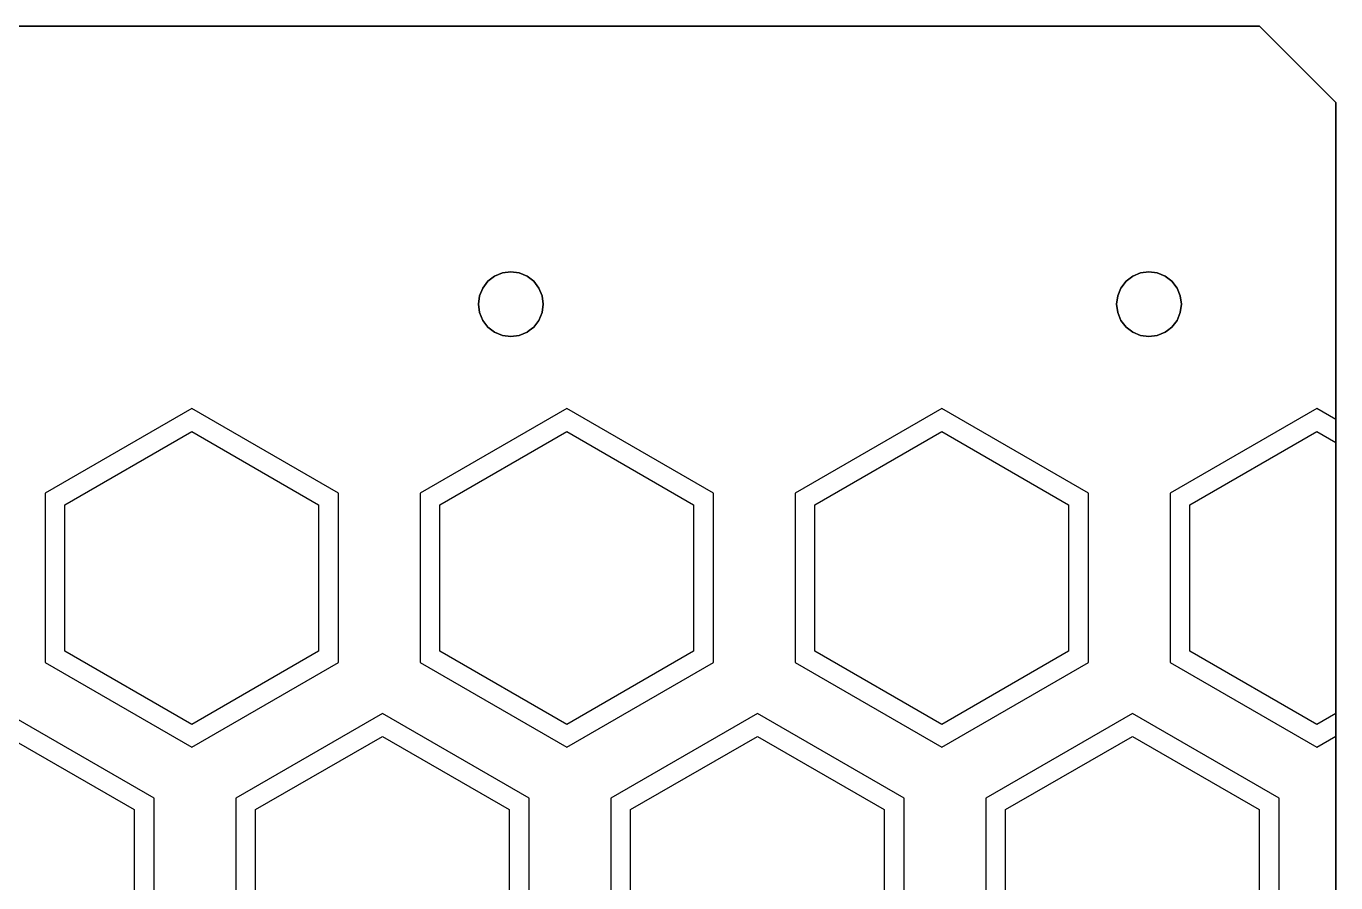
# Model space of a CAD drawing. Header units: metres. Extents: x 0 to 1120, y 0 to 254.
# Drawn here: x 559.3 to 662.3, y 67.4 to 134.9 of the extents above; entities that cross this region are included whole.
import ezdxf

# ---------------------------------------------------------------- set-up
doc = ezdxf.new("R2010")
doc.units = ezdxf.units.M

msp = doc.modelspace()

# ---------------------------------------------------------------- linework, layer by layer
at = {"layer": 'Component#2'}
for p, q in [((488.3, 134.86, -3), (656.3, 134.86, -3)), ((656.3, 134.86), (488.3, 134.86)), ((656.3, 134.86, -3), (662.3, 128.86, -3)), ((656.3, 134.86), (656.3, 134.86, -3)), ((662.3, 128.86), (656.3, 134.86)), ((662.3, 128.86, -3), (662.3, 6, -3)), ((662.3, 128.86, -3), (662.3, 128.86)), ((662.3, 6), (662.3, 128.86)), ((596.13, 115.19), (596.74, 115.44)), ((596.74, 115.44, -3), (596.13, 115.19, -3)), ((596.74, 115.44), (597.4, 115.53)), ((597.4, 115.53, -3), (596.74, 115.44, -3)), ((596.74, 115.44, -3), (596.74, 115.44)), ((597.4, 115.53), (598.06, 115.44)), ((598.06, 115.44, -3), (597.4, 115.53, -3)), ((597.4, 115.53, -3), (597.4, 115.53)), ((598.06, 115.44), (598.68, 115.19)), ((598.68, 115.19, -3), (598.06, 115.44, -3)), ((598.06, 115.44), (598.06, 115.44, -3)), ((646.33, 115.19), (646.94, 115.44)), ((646.94, 115.44, -3), (646.33, 115.19, -3)), ((646.94, 115.44), (647.6, 115.53)), ((647.6, 115.53, -3), (646.94, 115.44, -3)), ((646.94, 115.44), (646.94, 115.44, -3)), ((647.6, 115.53), (648.26, 115.44)), ((648.26, 115.44, -3), (647.6, 115.53, -3)), ((647.6, 115.53, -3), (647.6, 115.53)), ((648.26, 115.44), (648.88, 115.19)), ((648.88, 115.19, -3), (648.26, 115.44, -3)), ((648.26, 115.44), (648.26, 115.44, -3)), ((595.19, 114.25), (595.6, 114.78)), ((595.6, 114.78, -3), (595.19, 114.25, -3)), ((595.6, 114.78), (596.13, 115.19)), ((596.13, 115.19, -3), (595.6, 114.78, -3)), ((595.6, 114.78), (595.6, 114.78, -3)), ((596.13, 115.19), (596.13, 115.19, -3)), ((598.68, 115.19), (599.2, 114.78)), ((599.2, 114.78, -3), (598.68, 115.19, -3)), ((598.68, 115.19), (598.68, 115.19, -3)), ((599.2, 114.78), (599.61, 114.25)), ((599.61, 114.25, -3), (599.2, 114.78, -3)), ((599.2, 114.78), (599.2, 114.78, -3)), ((645.39, 114.25), (645.8, 114.78)), ((645.8, 114.78, -3), (645.39, 114.25, -3)), ((645.8, 114.78), (646.33, 115.19)), ((646.33, 115.19, -3), (645.8, 114.78, -3)), ((645.8, 114.78), (645.8, 114.78, -3)), ((646.33, 115.19, -3), (646.33, 115.19)), ((648.88, 115.19), (649.4, 114.78)), ((649.4, 114.78, -3), (648.88, 115.19, -3)), ((648.88, 115.19, -3), (648.88, 115.19)), ((649.4, 114.78), (649.81, 114.25)), ((649.4, 114.78), (649.4, 114.78, -3)), ((649.81, 114.25, -3), (649.4, 114.78, -3)), ((594.85, 112.98), (594.94, 113.64)), ((594.94, 113.64, -3), (594.85, 112.98, -3)), ((594.94, 113.64), (595.19, 114.25)), ((595.19, 114.25, -3), (594.94, 113.64, -3)), ((594.94, 113.64), (594.94, 113.64, -3)), ((595.19, 114.25, -3), (595.19, 114.25)), ((599.61, 114.25), (599.86, 113.64)), ((599.86, 113.64, -3), (599.61, 114.25, -3)), ((599.61, 114.25, -3), (599.61, 114.25)), ((599.86, 113.64), (599.95, 112.98)), ((599.95, 112.98, -3), (599.86, 113.64, -3)), ((599.86, 113.64, -3), (599.86, 113.64)), ((645.05, 112.98), (645.14, 113.64)), ((645.14, 113.64, -3), (645.05, 112.98, -3)), ((645.14, 113.64), (645.39, 114.25)), ((645.39, 114.25, -3), (645.14, 113.64, -3)), ((645.14, 113.64), (645.14, 113.64, -3)), ((645.39, 114.25, -3), (645.39, 114.25)), ((649.81, 114.25), (650.06, 113.64)), ((650.06, 113.64, -3), (649.81, 114.25, -3)), ((649.81, 114.25, -3), (649.81, 114.25)), ((650.06, 113.64), (650.15, 112.98)), ((650.15, 112.98, -3), (650.06, 113.64, -3)), ((650.06, 113.64), (650.06, 113.64, -3)), ((594.94, 112.32), (594.85, 112.98)), ((594.85, 112.98, -3), (594.94, 112.32, -3)), ((594.85, 112.98, -3), (594.85, 112.98)), ((595.19, 111.7), (594.94, 112.32)), ((594.94, 112.32, -3), (595.19, 111.7, -3)), ((594.94, 112.32), (594.94, 112.32, -3)), ((599.86, 112.32), (599.61, 111.7)), ((599.61, 111.7, -3), (599.86, 112.32, -3)), ((599.95, 112.98), (599.86, 112.32)), ((599.86, 112.32, -3), (599.95, 112.98, -3)), ((599.86, 112.32), (599.86, 112.32, -3)), ((599.95, 112.98), (599.95, 112.98, -3)), ((645.14, 112.32), (645.05, 112.98)), ((645.05, 112.98, -3), (645.14, 112.32, -3)), ((645.05, 112.98, -3), (645.05, 112.98)), ((645.39, 111.7), (645.14, 112.32)), ((645.14, 112.32, -3), (645.39, 111.7, -3)), ((645.14, 112.32), (645.14, 112.32, -3)), ((650.06, 112.32), (649.81, 111.7)), ((649.81, 111.7, -3), (650.06, 112.32, -3)), ((650.15, 112.98), (650.06, 112.32)), ((650.06, 112.32, -3), (650.15, 112.98, -3)), ((650.06, 112.32), (650.06, 112.32, -3)), ((650.15, 112.98, -3), (650.15, 112.98)), ((595.6, 111.18), (595.19, 111.7)), ((595.19, 111.7, -3), (595.6, 111.18, -3)), ((595.19, 111.7, -3), (595.19, 111.7)), ((599.61, 111.7), (599.2, 111.18)), ((599.2, 111.18, -3), (599.61, 111.7, -3)), ((599.61, 111.7), (599.61, 111.7, -3)), ((645.8, 111.18), (645.39, 111.7)), ((645.39, 111.7, -3), (645.8, 111.18, -3)), ((645.39, 111.7, -3), (645.39, 111.7)), ((649.81, 111.7), (649.4, 111.18)), ((649.4, 111.18, -3), (649.81, 111.7, -3)), ((649.81, 111.7, -3), (649.81, 111.7)), ((596.13, 110.77), (595.6, 111.18)), ((595.6, 111.18, -3), (596.13, 110.77, -3)), ((595.6, 111.18), (595.6, 111.18, -3)), ((596.74, 110.52), (596.13, 110.77)), ((596.13, 110.77, -3), (596.74, 110.52, -3)), ((596.13, 110.77, -3), (596.13, 110.77)), ((597.4, 110.43), (596.74, 110.52)), ((596.74, 110.52, -3), (597.4, 110.43, -3)), ((596.74, 110.52), (596.74, 110.52, -3)), ((598.06, 110.52), (597.4, 110.43)), ((597.4, 110.43, -3), (598.06, 110.52, -3)), ((597.4, 110.43, -3), (597.4, 110.43)), ((598.68, 110.77), (598.06, 110.52)), ((598.06, 110.52, -3), (598.68, 110.77, -3)), ((598.06, 110.52, -3), (598.06, 110.52)), ((598.85, 110.91), (598.68, 110.77)), ((598.68, 110.77, -3), (598.85, 110.91, -3)), ((598.68, 110.77), (598.68, 110.77, -3)), ((599.2, 111.18), (598.85, 110.91)), ((598.85, 110.91, -3), (599.2, 111.18, -3)), ((598.85, 110.91, -3), (598.85, 110.91)), ((599.2, 111.18), (599.2, 111.18, -3)), ((646.33, 110.77), (645.8, 111.18)), ((645.8, 111.18, -3), (646.33, 110.77, -3)), ((645.8, 111.18, -3), (645.8, 111.18)), ((646.94, 110.52), (646.33, 110.77)), ((646.33, 110.77, -3), (646.94, 110.52, -3)), ((646.33, 110.77), (646.33, 110.77, -3)), ((647.6, 110.43), (646.94, 110.52)), ((646.94, 110.52, -3), (647.6, 110.43, -3)), ((646.94, 110.52), (646.94, 110.52, -3)), ((648.26, 110.52), (647.6, 110.43)), ((647.6, 110.43, -3), (648.26, 110.52, -3)), ((647.6, 110.43, -3), (647.6, 110.43)), ((648.88, 110.77), (648.26, 110.52)), ((648.26, 110.52, -3), (648.88, 110.77, -3)), ((648.26, 110.52, -3), (648.26, 110.52)), ((649.05, 110.91), (648.88, 110.77)), ((648.88, 110.77, -3), (649.05, 110.91, -3)), ((648.88, 110.77), (648.88, 110.77, -3)), ((649.4, 111.18), (649.05, 110.91)), ((649.05, 110.91, -3), (649.4, 111.18, -3)), ((649.05, 110.91, -3), (649.05, 110.91)), ((649.4, 111.18), (649.4, 111.18, -3)), ((572.3, 104.76, 0.1), (560.76, 98.09, 0.1)), ((583.84, 98.09, 0.1), (572.3, 104.76, 0.1)), ((601.8, 104.76, 0.1), (590.26, 98.09, 0.1)), ((613.34, 98.09, 0.1), (601.8, 104.76, 0.1)), ((631.3, 104.76, 0.1), (619.76, 98.09, 0.1)), ((642.84, 98.09, 0.1), (631.3, 104.76, 0.1)), ((660.8, 104.76, 0.1), (649.26, 98.09, 0.1)), ((662.3, 103.89, 0.1), (660.8, 104.76, 0.1)), ((662.3, 102.09, 0.1), (662.3, 103.89, 0.1)), ((562.32, 97.19, 0.1), (572.3, 102.96, 0.1)), ((572.3, 102.96, 0.1), (582.28, 97.19, 0.1)), ((591.82, 97.19, 0.1), (601.8, 102.96, 0.1)), ((601.8, 102.96, 0.1), (611.78, 97.19, 0.1)), ((621.32, 97.19, 0.1), (631.3, 102.96, 0.1)), ((631.3, 102.96, 0.1), (641.28, 97.19, 0.1)), ((650.82, 97.19, 0.1), (660.8, 102.96, 0.1)), ((660.8, 102.96, 0.1), (662.3, 102.09, 0.1)), ((560.76, 98.09, 0.1), (560.76, 84.77, 0.1)), ((583.84, 84.77, 0.1), (583.84, 98.09, 0.1)), ((590.26, 98.09, 0.1), (590.26, 84.77, 0.1)), ((613.34, 84.77, 0.1), (613.34, 98.09, 0.1)), ((619.76, 98.09, 0.1), (619.76, 84.77, 0.1)), ((642.84, 84.77, 0.1), (642.84, 98.09, 0.1)), ((649.26, 98.09, 0.1), (649.26, 84.77, 0.1)), ((562.32, 85.67, 0.1), (562.32, 97.19, 0.1)), ((582.28, 97.19, 0.1), (582.28, 85.67, 0.1)), ((591.82, 85.67, 0.1), (591.82, 97.19, 0.1)), ((611.78, 97.19, 0.1), (611.78, 85.67, 0.1)), ((621.32, 85.67, 0.1), (621.32, 97.19, 0.1)), ((641.28, 97.19, 0.1), (641.28, 85.67, 0.1)), ((650.82, 85.67, 0.1), (650.82, 97.19, 0.1)), ((572.3, 79.9, 0.1), (562.32, 85.67, 0.1)), ((582.28, 85.67, 0.1), (572.3, 79.9, 0.1)), ((601.8, 79.9, 0.1), (591.82, 85.67, 0.1)), ((611.78, 85.67, 0.1), (601.8, 79.9, 0.1)), ((631.3, 79.9, 0.1), (621.32, 85.67, 0.1)), ((641.28, 85.67, 0.1), (631.3, 79.9, 0.1)), ((660.8, 79.9, 0.1), (650.82, 85.67, 0.1)), ((560.76, 84.77, 0.1), (572.3, 78.1, 0.1)), ((572.3, 78.1, 0.1), (583.84, 84.77, 0.1)), ((590.26, 84.77, 0.1), (601.8, 78.1, 0.1)), ((601.8, 78.1, 0.1), (613.34, 84.77, 0.1)), ((619.76, 84.77, 0.1), (631.3, 78.1, 0.1)), ((631.3, 78.1, 0.1), (642.84, 84.77, 0.1)), ((649.26, 84.77, 0.1), (660.8, 78.1, 0.1)), ((569.34, 74.09, 0.1), (557.8, 80.76, 0.1)), ((587.3, 80.76, 0.1), (575.76, 74.09, 0.1)), ((598.84, 74.09, 0.1), (587.3, 80.76, 0.1)), ((616.8, 80.76, 0.1), (605.26, 74.09, 0.1)), ((628.34, 74.09, 0.1), (616.8, 80.76, 0.1)), ((646.3, 80.76, 0.1), (634.76, 74.09, 0.1)), ((657.84, 74.09, 0.1), (646.3, 80.76, 0.1)), ((662.3, 80.77, 0.1), (660.8, 79.9, 0.1)), ((662.3, 78.97, 0.1), (662.3, 80.77, 0.1)), ((557.8, 78.96, 0.1), (567.78, 73.19, 0.1)), ((577.32, 73.19, 0.1), (587.3, 78.96, 0.1)), ((587.3, 78.96, 0.1), (597.28, 73.19, 0.1)), ((606.82, 73.19, 0.1), (616.8, 78.96, 0.1)), ((616.8, 78.96, 0.1), (626.78, 73.19, 0.1)), ((636.32, 73.19, 0.1), (646.3, 78.96, 0.1)), ((646.3, 78.96, 0.1), (656.28, 73.19, 0.1)), ((660.8, 78.1, 0.1), (662.3, 78.97, 0.1)), ((567.78, 73.19, 0.1), (567.78, 61.67, 0.1)), ((569.34, 60.77, 0.1), (569.34, 74.09, 0.1)), ((575.76, 74.09, 0.1), (575.76, 60.77, 0.1)), ((577.32, 61.67, 0.1), (577.32, 73.19, 0.1)), ((597.28, 73.19, 0.1), (597.28, 61.67, 0.1)), ((598.84, 60.77, 0.1), (598.84, 74.09, 0.1)), ((605.26, 74.09, 0.1), (605.26, 60.77, 0.1)), ((606.82, 61.67, 0.1), (606.82, 73.19, 0.1)), ((626.78, 73.19, 0.1), (626.78, 61.67, 0.1)), ((628.34, 60.77, 0.1), (628.34, 74.09, 0.1)), ((634.76, 74.09, 0.1), (634.76, 60.77, 0.1)), ((636.32, 61.67, 0.1), (636.32, 73.19, 0.1)), ((656.28, 73.19, 0.1), (656.28, 61.67, 0.1)), ((657.84, 60.77, 0.1), (657.84, 74.09, 0.1))]:
    msp.add_line(p, q, dxfattribs=at)

doc.saveas('drawing.dxf')
